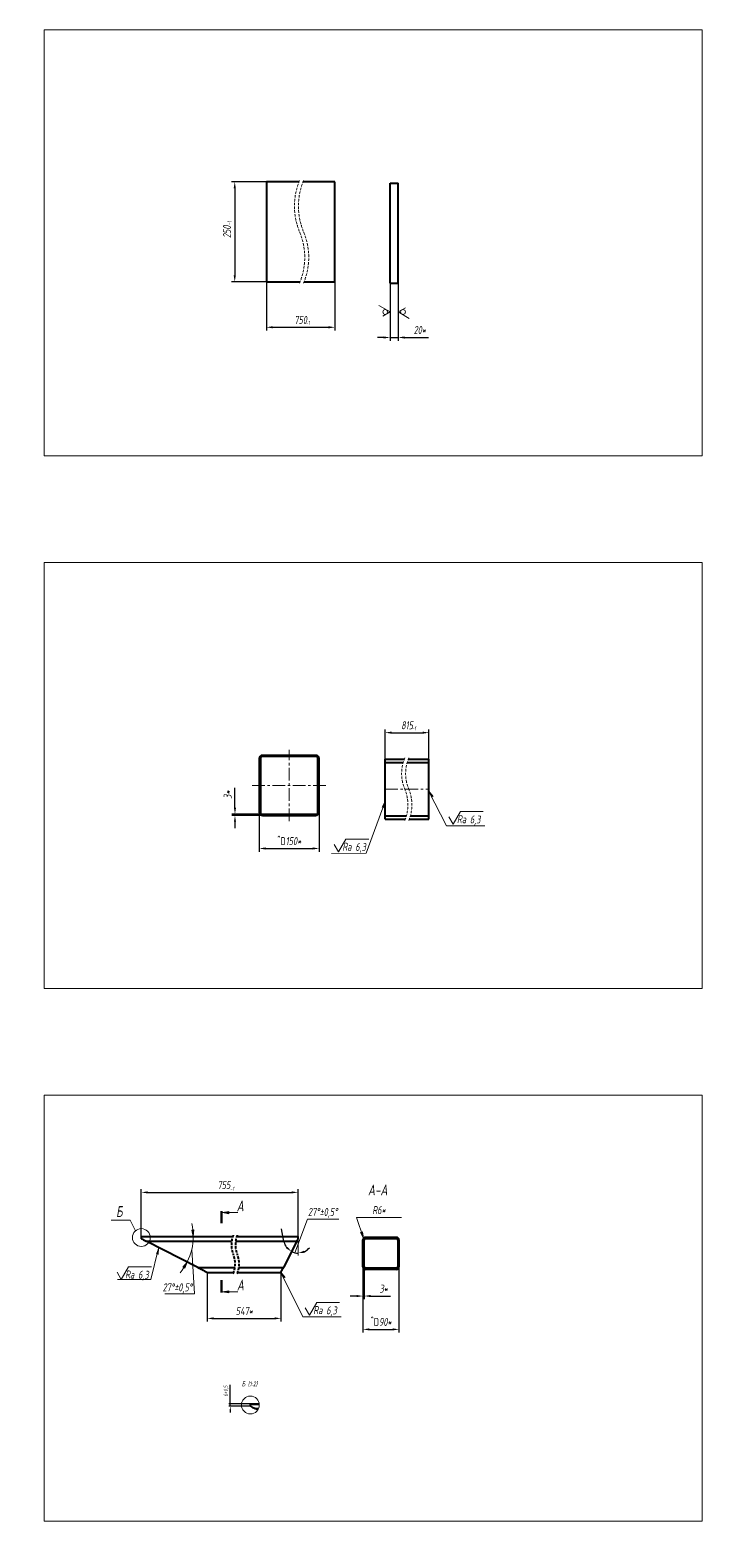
# Model space of a CAD drawing. Header units: millimetres. Extents: x 2336 to 4117, y 14795 to 41339.
# Drawn here: x 2436 to 4117, y 30821 to 34548 of the extents above; entities that cross this region are included whole.
import ezdxf

# ---------------------------------------------------------------- set-up
doc = ezdxf.new("R2010")
doc.units = ezdxf.units.MM
doc.linetypes.add('CENTER', pattern=[50.8, 31.75, -6.35, 6.35, -6.35])
doc.linetypes.add('HIDDEN', pattern=[9.525, 6.35, -3.175])
doc.layers.add('РАЗМЕРЫ', color=7, linetype='Continuous', lineweight=18)
doc.styles.get("Standard").update_dxf_attribs({"font": 'simplex.shx', "width": 0.7, "oblique": 10})
doc.dimstyles.new('Stand2', dxfattribs={"dimtxt": 10, "dimasz": 8, "dimexe": 4, "dimexo": 0, "dimgap": 4, "dimtad": 1, "dimdec": 0, "dimzin": 0, "dimdsep": 46, "dimtxsty": 'Standard', "dimcen": 0, "dimadec": 0, "dimazin": 0, "dimtfac": 1, "dimtdec": 0, "dimtmove": 0, "dimatfit": 3, "dimfxl": 0.18, "dimtolj": 1, "dimtzin": 0, "dimarcsym": 0})
doc.dimstyles.new('Stand4', dxfattribs={"dimtxt": 20, "dimasz": 16, "dimexe": 8, "dimexo": 0, "dimgap": 8, "dimtad": 1, "dimdec": 0, "dimzin": 0, "dimdsep": 46, "dimtxsty": 'Standard', "dimcen": 0, "dimadec": 0, "dimazin": 0, "dimtfac": 1, "dimtdec": 0, "dimtmove": 0, "dimatfit": 3, "dimfxl": 0.18, "dimtolj": 1, "dimtzin": 0, "dimarcsym": 0})
doc.dimstyles.new('Stand5', dxfattribs={"dimtxt": 25, "dimasz": 20, "dimexe": 10, "dimexo": 0, "dimgap": 8, "dimtad": 1, "dimdec": 0, "dimzin": 0, "dimdsep": 46, "dimtxsty": 'Standard', "dimcen": 0, "dimadec": 0, "dimazin": 0, "dimtfac": 1, "dimtdec": 0, "dimtmove": 0, "dimatfit": 3, "dimfxl": 0.18, "dimtolj": 1, "dimtzin": 0, "dimarcsym": 0})

# ---------------------------------------------------------------- blocks, each defined once
blk = doc.blocks.new('*D5169')
at = {"layer": 'DEFPOINTS', "color": 0, "lineweight": 18}
for p in [(2938.8, 34149.9), (3328.8, 34149.9), (3328.8, 33806.5)]:
    blk.add_point(p, dxfattribs=at)
at = {"layer": 'РАЗМЕРЫ', "color": 0, "lineweight": 18, "insert": (3130.4, 33815.5), "char_height": 10, "attachment_point": 5}
blk.add_mtext('\\A1;-1', dxfattribs=at)
blk = doc.blocks.new('_NONE')
blk = doc.blocks.new('*D5170')
at = {"layer": 'DEFPOINTS', "color": 0, "lineweight": 18}
for p in [(2574.2, 34264.5), (2943.6, 34264.5), (2574.2, 33874.5)]:
    blk.add_point(p, dxfattribs=at)
at = {"layer": 'РАЗМЕРЫ', "color": 0, "lineweight": 18, "insert": (2934.6, 34064.8), "char_height": 10, "attachment_point": 5, "rotation": 90}
blk.add_mtext('\\A1;-1', dxfattribs=at)
blk = doc.blocks.new('*D5173')
at = {"layer": 'DEFPOINTS', "color": 0, "lineweight": 18}
for p in [(3361.9, 33146.5), (3751.9, 33146.5), (3751.9, 32793.1)]:
    blk.add_point(p, dxfattribs=at)
at = {"layer": 'РАЗМЕРЫ', "color": 0, "lineweight": 18, "insert": (3396.2, 32802.1), "char_height": 10, "attachment_point": 5}
blk.add_mtext('\\A1;-1', dxfattribs=at)
blk = doc.blocks.new('*D5176')
at = {"layer": 'DEFPOINTS', "color": 0, "lineweight": 18}
for p in [(3106.4, 31642.4), (2714.5, 31530.8), (3106.4, 31530.8)]:
    blk.add_point(p, dxfattribs=at)
at = {"layer": 'РАЗМЕРЫ', "color": 0, "linetype": 'Continuous', "lineweight": -2}
for p, q in [((2714.5, 31530.8), (2714.5, 31650.4)), ((2730.5, 31642.4), (3090.4, 31642.4)), ((3106.4, 31530.8), (3106.4, 31650.4))]:
    blk.add_line(p, q, dxfattribs=at)
at = {"layer": 'РАЗМЕРЫ', "color": 0, "lineweight": 18}
for points in [[(2730.5, 31645.1), (2730.5, 31639.8), (2714.5, 31642.4)], [(3090.4, 31639.8), (3090.4, 31645.1), (3106.4, 31642.4)]]:
    blk.add_solid(points, dxfattribs=at)
at = {"layer": 'РАЗМЕРЫ', "color": 0, "lineweight": 18, "insert": (2921, 31660.9), "char_height": 20, "attachment_point": 5}
blk.add_mtext('\\A1;755', dxfattribs=at)
blk = doc.blocks.new('*D5177')
at = {"layer": 'DEFPOINTS', "color": 0, "lineweight": 18}
for p in [(2881.3, 31938.4), (3271.3, 31938.4), (3271.3, 31642.4)]:
    blk.add_point(p, dxfattribs=at)
at = {"layer": 'РАЗМЕРЫ', "color": 0, "lineweight": 18, "insert": (2941.4, 31651.4), "char_height": 10, "attachment_point": 5}
blk.add_mtext('\\A1;-1', dxfattribs=at)
blk = doc.blocks.new('*D5178')
at = {"layer": 'DEFPOINTS', "color": 0, "lineweight": 18}
for p in [(2879.4, 31442.5), (3063.6, 31442.5), (3063.6, 31327.5)]:
    blk.add_point(p, dxfattribs=at)
at = {"layer": 'РАЗМЕРЫ', "color": 0, "linetype": 'Continuous', "lineweight": -2}
for p, q in [((2879.4, 31442.5), (2879.4, 31319.5)), ((3063.6, 31442.5), (3063.6, 31319.5)), ((2895.4, 31327.5), (3047.6, 31327.5))]:
    blk.add_line(p, q, dxfattribs=at)
at = {"layer": 'РАЗМЕРЫ', "color": 0, "lineweight": 18}
for points in [[(2895.4, 31330.2), (2895.4, 31324.8), (2879.4, 31327.5)], [(3047.6, 31324.8), (3047.6, 31330.2), (3063.6, 31327.5)]]:
    blk.add_solid(points, dxfattribs=at)
at = {"layer": 'РАЗМЕРЫ', "color": 0, "lineweight": 18, "insert": (2971.9, 31345.9), "char_height": 20, "attachment_point": 5}
blk.add_mtext('\\A1;547*', dxfattribs=at)
blk = doc.blocks.new('*D5185')
at = {"layer": 'РАЗМЕРЫ', "color": 0, "insert": (3537.7, 32572.3), "char_height": 20, "attachment_point": 5, "rotation": 358.9105}
blk.add_mtext('\\A1; Ra 6,3  \\S;', dxfattribs=at)
blk = doc.blocks.new('*D5186')
at = {"layer": 'РАЗМЕРЫ', "color": 0, "insert": (3251.2, 32503.5), "char_height": 20, "attachment_point": 5, "rotation": 358.9105}
blk.add_mtext('\\A1; Ra 6,3  \\S;', dxfattribs=at)
blk = doc.blocks.new('*D5188')
at = {"layer": 'DEFPOINTS', "color": 0, "lineweight": 18}
for p in [(3079.8, 31960.2), (3469.8, 31960.2), (3469.8, 31627.1)]:
    blk.add_point(p, dxfattribs=at)
at = {"layer": 'РАЗМЕРЫ', "color": 0, "lineweight": 18, "insert": (3305.5, 31648.6), "char_height": 27, "attachment_point": 5}
blk.add_mtext('\\A1;A-А', dxfattribs=at)
blk = doc.blocks.new('*D5189')
at = {"layer": 'DEFPOINTS', "color": 0, "lineweight": 18}
for p in [(2764.6, 31507.7), (3154.6, 31507.7), (3154.6, 31152.1)]:
    blk.add_point(p, dxfattribs=at)
at = {"layer": 'РАЗМЕРЫ', "color": 0, "lineweight": 18, "insert": (2985.3, 31163.3), "char_height": 12, "attachment_point": 5}
blk.add_mtext('\\A1;Б (1:2)', dxfattribs=at)
blk = doc.blocks.new('*D5191')
at = {"layer": 'DEFPOINTS', "color": 0, "lineweight": 18}
for p in [(2767.2, 31741.9), (3157.2, 31741.9), (3157.2, 31389.1)]:
    blk.add_point(p, dxfattribs=at)
at = {"layer": 'РАЗМЕРЫ', "color": 0, "lineweight": 18, "insert": (2962.2, 31410.6), "char_height": 27, "attachment_point": 5}
blk.add_mtext('\\A1;A', dxfattribs=at)
blk = doc.blocks.new('*D5192')
at = {"layer": 'DEFPOINTS', "color": 0, "lineweight": 18}
for p in [(2766.8, 31940.1), (3156.8, 31940.1), (3156.8, 31587.2)]:
    blk.add_point(p, dxfattribs=at)
at = {"layer": 'РАЗМЕРЫ', "color": 0, "lineweight": 18, "insert": (2961.8, 31608.7), "char_height": 27, "attachment_point": 5}
blk.add_mtext('\\A1;A', dxfattribs=at)
blk = doc.blocks.new('*D5193')
at = {"layer": 'РАЗМЕРЫ', "color": 0, "insert": (3178.6, 31345.5), "char_height": 20, "attachment_point": 5, "rotation": 358.9105}
blk.add_mtext('\\A1; Ra 6,3  \\S;', dxfattribs=at)
blk = doc.blocks.new('*D5194')
at = {"layer": 'DEFPOINTS', "color": 0, "lineweight": 18}
for p in [(2435.8, 31938.5), (2825.8, 31938.5), (2825.8, 31573.1)]:
    blk.add_point(p, dxfattribs=at)
at = {"layer": 'РАЗМЕРЫ', "color": 0, "lineweight": 18, "insert": (2665.8, 31594.6), "char_height": 27, "attachment_point": 5}
blk.add_mtext('\\A1;\\A1;Б \\S;\\S;', dxfattribs=at)
blk = doc.blocks.new('*D5195')
at = {"layer": 'РАЗМЕРЫ', "color": 0, "insert": (2708.2, 31434.5), "char_height": 20, "attachment_point": 5, "rotation": 358.9105}
blk.add_mtext('\\A1; Ra 6,3  \\S;', dxfattribs=at)
blk = doc.blocks.new('*D5196')
at = {"layer": 'DEFPOINTS', "color": 0, "lineweight": 18}
for p in [(2882.8, 31394.3), (2923.7, 31391.4), (2923.7, 31381.9)]:
    blk.add_point(p, dxfattribs=at)
at = {"layer": 'РАЗМЕРЫ', "color": 0, "lineweight": 18, "insert": (2804.8, 31402.7), "char_height": 20, "attachment_point": 5}
blk.add_mtext('\\A1;27%%d%%p0,5%%d', dxfattribs=at)
blk = doc.blocks.new('*D5197')
at = {"layer": 'РАЗМЕРЫ', "color": 0, "linetype": 'Continuous', "lineweight": -2}
blk.add_line((3071.1, 31519.3), (3064.5, 31551.4), dxfattribs=at)
for start, end in [(191.6254, 217.3127), (243, 270), (295.6873, 321.3746)]:
    blk.add_arc((3106.4, 31526.5), 36, start, end, dxfattribs=at)
at = {"layer": 'РАЗМЕРЫ', "color": 0, "lineweight": 18}
for points in [[(3076.1, 31502.7), (3079.5, 31506.7), (3090.1, 31494.4)], [(3121.4, 31496.7), (3122.6, 31491.5), (3106.4, 31490.5)]]:
    blk.add_solid(points, dxfattribs=at)
blk = doc.blocks.new('*D5198')
at = {"layer": 'DEFPOINTS', "color": 0, "lineweight": 18}
for p in [(3246.1, 31582.9), (3287.1, 31580), (3287.1, 31570.5)]:
    blk.add_point(p, dxfattribs=at)
at = {"layer": 'РАЗМЕРЫ', "color": 0, "lineweight": 18, "insert": (3168.1, 31591.3), "char_height": 20, "attachment_point": 5}
blk.add_mtext('\\A1;27%%d%%p0,5%%d', dxfattribs=at)
blk = doc.blocks.new('*D5199')
at = {"layer": 'DEFPOINTS', "color": 0, "lineweight": 18}
for p in [(2937, 31114.1), (2987.1, 31114.1), (2987.1, 31108.1)]:
    blk.add_point(p, dxfattribs=at)
at = {"layer": 'РАЗМЕРЫ', "color": 0, "linetype": 'Continuous', "lineweight": -2}
for p, q in [((2937, 31114.1), (2937, 31161.6)), ((2937, 31114.1), (2937, 31161.6)), ((2937, 31122.1), (2937, 31130.1)), ((2987.1, 31114.1), (2933, 31114.1)), ((2987.1, 31108.1), (2933, 31108.1)), ((2937, 31108.1), (2937, 31114.1)), ((2937, 31100.1), (2937, 31092.1))]:
    blk.add_line(p, q, dxfattribs=at)
at = {"layer": 'РАЗМЕРЫ', "color": 0, "lineweight": 18}
for points in [[(2935.6, 31122.1), (2938.3, 31122.1), (2937, 31114.1)], [(2938.3, 31100.1), (2935.6, 31100.1), (2937, 31108.1)]]:
    blk.add_solid(points, dxfattribs=at)
at = {"layer": 'РАЗМЕРЫ', "color": 0, "lineweight": 18, "insert": (2926.7, 31145.8), "char_height": 10, "attachment_point": 5, "rotation": 90}
blk.add_mtext('\\A1;6%%p0,5', dxfattribs=at)
blk = doc.blocks.new('*D5202')
at = {"layer": 'DEFPOINTS', "color": 0, "lineweight": 18}
for p in [(3336.5, 33914.5), (3356.5, 33914.5), (3356.5, 33778.9)]:
    blk.add_point(p, dxfattribs=at)
at = {"layer": 'РАЗМЕРЫ', "color": 0, "lineweight": -2}
for p, q in [((3336.5, 33914.5), (3336.5, 33770.9)), ((3356.5, 33914.5), (3356.5, 33770.9)), ((3320.5, 33778.9), (3304.5, 33778.9)), ((3336.5, 33778.9), (3356.5, 33778.9)), ((3372.5, 33778.9), (3432.7, 33778.9)), ((3372.5, 33778.9), (3432.7, 33778.9))]:
    blk.add_line(p, q, dxfattribs=at)
at = {"layer": 'РАЗМЕРЫ', "color": 0, "lineweight": 18}
for points in [[(3320.5, 33776.2), (3320.5, 33781.5), (3336.5, 33778.9)], [(3372.5, 33781.5), (3372.5, 33776.2), (3356.5, 33778.9)]]:
    blk.add_solid(points, dxfattribs=at)
at = {"layer": 'РАЗМЕРЫ', "color": 0, "lineweight": 18, "insert": (3410.6, 33797.6), "char_height": 20, "attachment_point": 5}
blk.add_mtext('\\A1;20*', dxfattribs=at)
blk = doc.blocks.new('*D5203')
at = {"layer": 'DEFPOINTS', "color": 0, "lineweight": 18}
for p in [(3027.1, 34168), (2948, 33918), (3027.1, 33918)]:
    blk.add_point(p, dxfattribs=at)
at = {"layer": 'РАЗМЕРЫ', "color": 0, "lineweight": -2}
for p, q in [((3027.1, 34168), (2940, 34168)), ((2948, 34152), (2948, 33934)), ((3027.1, 33918), (2940, 33918))]:
    blk.add_line(p, q, dxfattribs=at)
at = {"layer": 'РАЗМЕРЫ', "color": 0, "lineweight": 18}
for points in [[(2950.7, 34152), (2945.4, 34152), (2948, 34168)], [(2945.4, 33934), (2950.7, 33934), (2948, 33918)]]:
    blk.add_solid(points, dxfattribs=at)
at = {"layer": 'РАЗМЕРЫ', "color": 0, "lineweight": 18, "insert": (2928.8, 34043), "char_height": 20, "attachment_point": 5, "rotation": 90}
blk.add_mtext('\\A1;250', dxfattribs=at)
blk = doc.blocks.new('*D5207')
at = {"layer": 'DEFPOINTS', "color": 0, "lineweight": 18}
for p in [(3027.1, 33918), (3198.3, 33918), (3198.3, 33804.4)]:
    blk.add_point(p, dxfattribs=at)
at = {"layer": 'РАЗМЕРЫ', "color": 0, "lineweight": -2}
for p, q in [((3027.1, 33918), (3027.1, 33796.4)), ((3198.3, 33918), (3198.3, 33796.4)), ((3043.1, 33804.4), (3182.3, 33804.4))]:
    blk.add_line(p, q, dxfattribs=at)
at = {"layer": 'РАЗМЕРЫ', "color": 0, "lineweight": 18}
for points in [[(3043.1, 33807.1), (3043.1, 33801.7), (3027.1, 33804.4)], [(3182.3, 33801.7), (3182.3, 33807.1), (3198.3, 33804.4)]]:
    blk.add_solid(points, dxfattribs=at)
at = {"layer": 'РАЗМЕРЫ', "color": 0, "lineweight": 18, "insert": (3112.7, 33822.8), "char_height": 20, "attachment_point": 5}
blk.add_mtext('\\A1;750', dxfattribs=at)
blk = doc.blocks.new('*D5208')
at = {"layer": 'DEFPOINTS', "color": 0, "lineweight": 18}
for p in [(2948.6, 32587.5), (3017.4, 32587.5), (3017.4, 32584.5)]:
    blk.add_point(p, dxfattribs=at)
at = {"layer": 'РАЗМЕРЫ', "color": 0, "lineweight": -2}
for p, q in [((2948.6, 32603.5), (2948.6, 32653.2)), ((2948.6, 32603.5), (2948.6, 32653.2)), ((3017.4, 32587.5), (2940.6, 32587.5)), ((3017.4, 32584.5), (2940.6, 32584.5)), ((2948.6, 32584.5), (2948.6, 32587.5)), ((2948.6, 32568.5), (2948.6, 32552.5))]:
    blk.add_line(p, q, dxfattribs=at)
at = {"layer": 'РАЗМЕРЫ', "color": 0, "lineweight": 18}
for points in [[(2946, 32603.5), (2951.3, 32603.5), (2948.6, 32587.5)], [(2951.3, 32568.5), (2946, 32568.5), (2948.6, 32584.5)]]:
    blk.add_solid(points, dxfattribs=at)
at = {"layer": 'РАЗМЕРЫ', "color": 0, "lineweight": 18, "insert": (2930.2, 32636.3), "char_height": 20, "attachment_point": 5, "rotation": 90}
blk.add_mtext('\\A1;3*', dxfattribs=at)
blk = doc.blocks.new('*D5209')
at = {"layer": 'DEFPOINTS', "color": 0, "lineweight": 18}
for p in [(3009.1, 32592.8), (3159.1, 32592.8), (3159.1, 32501.9)]:
    blk.add_point(p, dxfattribs=at)
at = {"layer": 'РАЗМЕРЫ', "color": 0, "lineweight": -2}
for p, q in [((3009.1, 32592.8), (3009.1, 32493.9)), ((3159.1, 32592.8), (3159.1, 32493.9)), ((3025.1, 32501.9), (3143.1, 32501.9))]:
    blk.add_line(p, q, dxfattribs=at)
at = {"layer": 'РАЗМЕРЫ', "color": 0, "lineweight": 18}
for points in [[(3025.1, 32504.6), (3025.1, 32499.3), (3009.1, 32501.9)], [(3143.1, 32499.3), (3143.1, 32504.6), (3159.1, 32501.9)]]:
    blk.add_solid(points, dxfattribs=at)
at = {"layer": 'РАЗМЕРЫ', "color": 0, "lineweight": 18, "insert": (3084.1, 32520.3), "char_height": 20, "attachment_point": 5}
blk.add_mtext('\\A1;{\\Q0;^D}150*', dxfattribs=at)
blk = doc.blocks.new('*D5210')
at = {"layer": 'DEFPOINTS', "color": 0, "lineweight": 18}
for p in [(3693.9, 31579.6), (3303.9, 31136.6), (3693.9, 31136.6)]:
    blk.add_point(p, dxfattribs=at)
at = {"layer": 'РАЗМЕРЫ', "color": 0, "lineweight": 18, "insert": (3308.5, 31598.2), "char_height": 20, "attachment_point": 5}
blk.add_mtext('\\A1;R6*', dxfattribs=at)
blk = doc.blocks.new('*D5211')
at = {"layer": 'DEFPOINTS', "color": 0, "lineweight": 18}
for p in [(3433.6, 32791.3), (3324, 32716.9), (3433.6, 32716.9)]:
    blk.add_point(p, dxfattribs=at)
at = {"layer": 'РАЗМЕРЫ', "color": 0, "lineweight": -2}
for p, q in [((3324, 32716.9), (3324, 32799.3)), ((3433.6, 32716.9), (3433.6, 32799.3)), ((3340, 32791.3), (3417.6, 32791.3))]:
    blk.add_line(p, q, dxfattribs=at)
at = {"layer": 'РАЗМЕРЫ', "color": 0, "lineweight": 18}
for points in [[(3340, 32794), (3340, 32788.7), (3324, 32791.3)], [(3417.6, 32788.7), (3417.6, 32794), (3433.6, 32791.3)]]:
    blk.add_solid(points, dxfattribs=at)
at = {"layer": 'РАЗМЕРЫ', "color": 0, "lineweight": 18, "insert": (3378.8, 32809.8), "char_height": 20, "attachment_point": 5}
blk.add_mtext('\\A1;815', dxfattribs=at)
blk = doc.blocks.new('*D5212')
at = {"layer": 'DEFPOINTS', "color": 0, "lineweight": 18}
for p in [(3268.6, 31490), (3358.6, 31483.2), (3358.6, 31300.1)]:
    blk.add_point(p, dxfattribs=at)
at = {"layer": 'РАЗМЕРЫ', "color": 0, "lineweight": -2}
for p, q in [((3268.6, 31490), (3268.6, 31292.1)), ((3358.6, 31483.2), (3358.6, 31292.1)), ((3284.6, 31300.1), (3342.6, 31300.1))]:
    blk.add_line(p, q, dxfattribs=at)
at = {"layer": 'РАЗМЕРЫ', "color": 0, "lineweight": 18}
for points in [[(3284.6, 31302.7), (3284.6, 31297.4), (3268.6, 31300.1)], [(3342.6, 31297.4), (3342.6, 31302.7), (3358.6, 31300.1)]]:
    blk.add_solid(points, dxfattribs=at)
at = {"layer": 'РАЗМЕРЫ', "color": 0, "lineweight": 18, "insert": (3313.6, 31318.6), "char_height": 20, "attachment_point": 5}
blk.add_mtext('\\A1;{\\Q0;^D}90*', dxfattribs=at)
blk = doc.blocks.new('*D5213')
at = {"layer": 'DEFPOINTS', "color": 0, "lineweight": 18}
for p in [(3268.6, 31456.1), (3271.6, 31456.1), (3271.6, 31383.4)]:
    blk.add_point(p, dxfattribs=at)
at = {"layer": 'РАЗМЕРЫ', "color": 0, "lineweight": -2}
for p, q in [((3268.6, 31456.1), (3268.6, 31375.4)), ((3271.6, 31456.1), (3271.6, 31375.4)), ((3252.6, 31383.4), (3236.6, 31383.4)), ((3268.6, 31383.4), (3271.6, 31383.4)), ((3287.6, 31383.4), (3337.2, 31383.4)), ((3287.6, 31383.4), (3337.2, 31383.4))]:
    blk.add_line(p, q, dxfattribs=at)
at = {"layer": 'РАЗМЕРЫ', "color": 0, "lineweight": 18}
for points in [[(3252.6, 31380.7), (3252.6, 31386.1), (3268.6, 31383.4)], [(3287.6, 31386.1), (3287.6, 31380.7), (3271.6, 31383.4)]]:
    blk.add_solid(points, dxfattribs=at)
at = {"layer": 'РАЗМЕРЫ', "color": 0, "lineweight": 18, "insert": (3320.4, 31401.8), "char_height": 20, "attachment_point": 5}
blk.add_mtext('\\A1;3*', dxfattribs=at)

msp = doc.modelspace()

# ---------------------------------------------------------------- hatches: boundary and pattern name
at = {"layer": 'РАЗМЕРЫ', "linetype": 'Continuous', "lineweight": 18}
h = msp.add_hatch(color=256, dxfattribs=at)
h.dxf.hatch_style = 1
h.paths.add_polyline_path([(3319.9, 32607.29), (3318.86, 32604.2), (3316.7, 32604.87), (3317.81, 32607.07)])
h.paths.add_polyline_path([(3319.9, 32607.29), (3322.37, 32607.56), (3321.79, 32603.29), (3318.86, 32604.2)])
h.paths.add_polyline_path([(3319.9, 32607.29), (3317.81, 32607.07), (3322.08, 32615.57), (3322.73, 32615.64)])
h.paths.add_polyline_path([(3319.9, 32607.29), (3322.73, 32615.64), (3323.49, 32615.72), (3322.37, 32607.56)])
h.paths.add_polyline_path([(3322.73, 32615.64), (3323.98, 32619.36), (3323.49, 32615.72)])
h.paths.add_polyline_path([(3322.08, 32615.57), (3323.98, 32619.36), (3322.73, 32615.64)])
h = msp.add_hatch(color=256, dxfattribs=at)
h.dxf.hatch_style = 1
h.paths.add_polyline_path([(3439.57, 32633.55), (3441.12, 32630.67), (3439.16, 32629.55), (3438.3, 32631.87)])
h.paths.add_polyline_path([(3439.57, 32633.55), (3441.06, 32635.54), (3443.79, 32632.2), (3441.12, 32630.67)])
h.paths.add_polyline_path([(3439.57, 32633.55), (3438.3, 32631.87), (3435, 32640.79), (3435.39, 32641.31)])
h.paths.add_polyline_path([(3439.57, 32633.55), (3435.39, 32641.31), (3435.85, 32641.92), (3441.06, 32635.54)])
h.paths.add_polyline_path([(3435.39, 32641.31), (3433.53, 32644.77), (3435.85, 32641.92)])
h.paths.add_polyline_path([(3435, 32640.79), (3433.53, 32644.77), (3435.39, 32641.31)])
h = msp.add_hatch(color=256, dxfattribs=at)
h.dxf.hatch_style = 1
h.paths.add_polyline_path([(2933.3, 31591.85), (2933.3, 31594.52), (2917.3, 31591.85)])
h.paths.add_polyline_path([(2933.3, 31589.18), (2933.3, 31591.85), (2917.3, 31591.85)])
at = {"layer": 'РАЗМЕРЫ', "linetype": 'Continuous', "lineweight": 100}
h = msp.add_hatch(color=256, dxfattribs=at)
h.dxf.hatch_style = 1
h.paths.add_polyline_path([(2844.39, 31532.52), (2840.82, 31548.34), (2846.15, 31548.64)])
at = {"layer": 'РАЗМЕРЫ', "linetype": 'Continuous', "lineweight": 18}
h = msp.add_hatch(color=256, dxfattribs=at)
h.dxf.hatch_style = 1
h.paths.add_polyline_path([(3266.09, 31540.25), (3265.01, 31543.34), (3267.13, 31544.14), (3267.61, 31541.72)])
h.paths.add_polyline_path([(3266.09, 31540.25), (3264.31, 31538.52), (3262.14, 31542.25), (3265.01, 31543.34)])
h.paths.add_polyline_path([(3266.09, 31540.25), (3267.61, 31541.72), (3269.48, 31532.39), (3269.01, 31531.94)])
h.paths.add_polyline_path([(3266.09, 31540.25), (3269.01, 31531.94), (3268.46, 31531.41), (3264.31, 31538.52)])
h.paths.add_polyline_path([(3269.01, 31531.94), (3270.31, 31528.23), (3268.46, 31531.41)])
h.paths.add_polyline_path([(3269.48, 31532.39), (3270.31, 31528.23), (3269.01, 31531.94)])
h = msp.add_hatch(color=256, dxfattribs=at)
h.dxf.hatch_style = 1
h.paths.add_polyline_path([(2754.16, 31491.12), (2753.31, 31487.96), (2751.11, 31488.49), (2752.08, 31490.76)])
h.paths.add_polyline_path([(2754.16, 31491.12), (2756.6, 31491.54), (2756.3, 31487.24), (2753.31, 31487.96)])
h.paths.add_polyline_path([(2754.16, 31491.12), (2752.08, 31490.76), (2755.79, 31499.52), (2756.43, 31499.63)])
h.paths.add_polyline_path([(2754.16, 31491.12), (2756.43, 31499.63), (2757.19, 31499.76), (2756.6, 31491.54)])
h.paths.add_polyline_path([(2756.43, 31499.63), (2757.45, 31503.42), (2757.19, 31499.76)])
h.paths.add_polyline_path([(2755.79, 31499.52), (2757.45, 31503.42), (2756.43, 31499.63)])
at = {"layer": 'РАЗМЕРЫ', "linetype": 'Continuous', "lineweight": 100}
h = msp.add_hatch(color=256, dxfattribs=at)
h.dxf.hatch_style = 1
h.paths.add_polyline_path([(2823.2, 31453.06), (2828.96, 31468.22), (2818.59, 31455.74)])
at = {"layer": 'РАЗМЕРЫ', "linetype": 'Continuous', "lineweight": 18}
h = msp.add_hatch(color=256, dxfattribs=at)
h.dxf.hatch_style = 1
h.paths.add_polyline_path([(3069.62, 31431.46), (3071.17, 31428.58), (3069.21, 31427.46), (3068.35, 31429.77)])
h.paths.add_polyline_path([(3069.62, 31431.46), (3071.11, 31433.44), (3073.84, 31430.1), (3071.17, 31428.58)])
h.paths.add_polyline_path([(3069.62, 31431.46), (3068.35, 31429.77), (3065.05, 31438.7), (3065.44, 31439.22)])
h.paths.add_polyline_path([(3069.62, 31431.46), (3065.44, 31439.22), (3065.9, 31439.83), (3071.11, 31433.44)])
h.paths.add_polyline_path([(3065.44, 31439.22), (3063.58, 31442.67), (3065.9, 31439.83)])
h.paths.add_polyline_path([(3065.05, 31438.7), (3063.58, 31442.67), (3065.44, 31439.22)])
h = msp.add_hatch(color=256, dxfattribs=at)
h.dxf.hatch_style = 1
h.paths.add_polyline_path([(2933.62, 31393.73), (2933.62, 31396.4), (2917.62, 31393.73)])
h.paths.add_polyline_path([(2917.62, 31393.73), (2933.62, 31393.73), (2933.62, 31391.06)])

# ---------------------------------------------------------------- linework, layer by layer
at = {"color": 7, "linetype": 'Continuous', "lineweight": 40}
for p, q in [((3027.06, 34168.02), (3027.06, 33918.02)), ((3108.84, 34168.02), (3027.06, 34168.02)), ((3198.34, 34168.02), (3118.84, 34168.02)), ((3198.34, 33918.02), (3198.34, 34168.02)), ((3336.47, 33914.52), (3336.47, 34164.52)), ((3336.47, 34164.52), (3356.47, 34164.52)), ((3356.47, 33914.52), (3356.47, 34164.52)), ((3027.06, 33918.02), (3111.41, 33918.02)), ((3121.41, 33918.02), (3198.34, 33918.02)), ((3336.47, 33914.52), (3356.47, 33914.52)), ((3009.13, 32726.49), (3009.13, 32592.49)), ((3012.13, 32726.49), (3012.13, 32592.49)), ((3151.13, 32734.49), (3017.13, 32734.49)), ((3151.13, 32731.49), (3017.13, 32731.49)), ((3156.13, 32592.49), (3156.13, 32726.49)), ((3159.13, 32592.49), (3159.13, 32726.49)), ((3323.98, 32717.14), (3323.98, 32725.14)), ((3323.98, 32725.14), (3371.83, 32725.14)), ((3381.83, 32725.14), (3433.57, 32725.14)), ((3433.57, 32717.14), (3433.57, 32725.14)), ((3323.98, 32717.14), (3369.18, 32717.14)), ((3323.98, 32583.14), (3323.98, 32717.14)), ((3379.18, 32717.14), (3433.57, 32717.14)), ((3433.57, 32583.14), (3433.57, 32717.14)), ((3017.13, 32587.49), (3151.13, 32587.49)), ((3017.13, 32584.49), (3151.13, 32584.49)), ((3323.98, 32575.14), (3323.98, 32583.14)), ((3323.98, 32583.14), (3377, 32583.14)), ((3323.98, 32575.14), (3374.35, 32575.14)), ((3384.35, 32575.14), (3433.57, 32575.14)), ((3387, 32583.14), (3433.57, 32583.14)), ((3433.57, 32575.14), (3433.57, 32583.14)), ((2714.55, 31526.52), (2714.55, 31532.52)), ((2714.55, 31532.52), (2943.11, 31532.52)), ((2953.11, 31532.52), (3106.39, 31532.52)), ((3106.39, 31526.52), (3106.39, 31532.52)), ((2726.32, 31520.52), (2940.16, 31520.52)), ((2855.86, 31454.52), (2726.32, 31520.52)), ((2950.16, 31520.52), (3103.33, 31520.52)), ((3103.33, 31520.52), (3069.7, 31454.52)), ((3268.55, 31455.99), (3268.55, 31523.99)), ((3271.55, 31455.99), (3271.55, 31523.99)), ((3352.55, 31529.99), (3274.55, 31529.99)), ((3274.55, 31526.99), (3352.55, 31526.99)), ((3355.55, 31523.99), (3355.55, 31455.99)), ((3358.55, 31523.99), (3358.55, 31455.99)), ((2855.86, 31454.52), (2948.52, 31454.52)), ((2879.41, 31442.52), (2945.56, 31442.52)), ((2955.56, 31442.52), (3063.59, 31442.52)), ((2958.52, 31454.52), (3069.7, 31454.52)), ((3352.55, 31452.99), (3274.55, 31452.99)), ((3352.55, 31449.99), (3274.55, 31449.99)), ((2987.11, 31108.11), (2987.11, 31114.11)), ((2987.11, 31114.11), (3009.2, 31114.11)), ((2998.89, 31102.11), (3007.5, 31102.11)), ((3005.61, 31098.69), (2998.89, 31102.11))]:
    msp.add_line(p, q, dxfattribs=at)
at = {"color": 7, "linetype": 'Continuous', "lineweight": 40, "flags": 128}
for points in [[(2714.55, 31526.52), (2717.31, 31525.11), (2720.23, 31523.62), (2723.25, 31522.08), (2726.32, 31520.52)], [(3103.33, 31520.52), (3104.39, 31522.6), (3105.42, 31524.62), (3106.39, 31526.52)], [(2855.86, 31454.52), (2858.69, 31453.07), (2861.49, 31451.64), (2864.21, 31450.26), (2866.8, 31448.94), (2869.23, 31447.7), (2871.47, 31446.56), (2873.48, 31445.53), (2875.24, 31444.64), (2876.71, 31443.89), (2877.88, 31443.3), (2878.72, 31442.86), (2879.24, 31442.6), (2879.41, 31442.52)], [(3063.59, 31442.52), (3063.68, 31442.7), (3063.96, 31443.24), (3064.41, 31444.12), (3065.02, 31445.32), (3065.77, 31446.8), (3066.65, 31448.52), (3067.61, 31450.41), (3068.64, 31452.43), (3069.7, 31454.52)], [(2987.11, 31108.11), (2989.87, 31106.71), (2992.79, 31105.22), (2995.81, 31103.68), (2998.89, 31102.11)]]:
    msp.add_lwpolyline(points, dxfattribs=at)
at = {"color": 7, "linetype": 'HIDDEN', "lineweight": 18}
for centre, radius, start, end in [((3263.94, 34107.11), 166.63, 157.38014, 202.61986), ((3273.94, 34107.11), 166.63, 157.38014, 202.61986), ((2956.32, 33978.94), 166.63, 337.38014, 22.61986), ((2966.32, 33978.94), 166.63, 337.38014, 22.61986), ((3466.9, 32689.23), 101.63, 157.38014, 202.61986), ((3476.9, 32689.23), 101.63, 157.38014, 202.61986), ((3279.28, 32611.05), 101.63, 337.38014, 22.61986), ((3289.28, 32611.05), 101.63, 337.38014, 22.61986)]:
    msp.add_arc(centre, radius, start, end, dxfattribs=at)
at = {"color": 7, "linetype": 'Continuous', "lineweight": 40}
for centre, radius, start, end in [((3017.13, 32726.49), 8, 90, 180), ((3017.13, 32726.49), 5, 90, 180), ((3151.13, 32726.49), 8, 0, 90), ((3151.13, 32726.49), 5, 0, 90), ((3017.13, 32592.49), 8, 180, 270), ((3017.13, 32592.49), 5, 180, 270), ((3151.13, 32592.49), 5, 270, 0), ((3151.13, 32592.49), 8, 270, 0), ((3274.55, 31523.99), 6, 90, 180), ((3274.55, 31523.99), 3, 90, 180), ((3352.55, 31523.99), 6, 0, 90), ((3352.55, 31523.99), 3, 0, 90), ((3274.55, 31455.99), 6, 180, 270), ((3274.55, 31455.99), 3, 180, 270), ((3352.55, 31455.99), 6, 270, 0), ((3352.55, 31455.99), 3, 270, 0)]:
    msp.add_arc(centre, radius, start, end, dxfattribs=at)
at = {"color": 7, "linetype": 'HIDDEN', "lineweight": 40}
for centre, start, end in [((3002.15, 31511.6), 157.38014, 202.61986), ((3012.15, 31511.6), 157.38014, 202.61986), ((2886.53, 31463.43), 337.38014, 22.61986), ((2896.53, 31463.43), 337.38014, 22.61986)]:
    msp.add_arc(centre, 62.63, start, end, dxfattribs=at)
at = {"layer": 'РАЗМЕРЫ', "color": 0, "lineweight": 18}
for p, q in [((3336.47, 33842.69), (3308.48, 33858.85)), ((3336.47, 33842.69), (3318.18, 33832.13)), ((3356.47, 33842.69), (3374.75, 33853.25)), ((3356.47, 33842.69), (3384.46, 33826.53)), ((3493.94, 32562.5), (3483.38, 32580.79)), ((3493.94, 32562.5), (3512.24, 32594.2)), ((3512.24, 32594.2), (3569.42, 32594.2)), ((3207.37, 32493.73), (3196.81, 32512.02)), ((3207.37, 32493.73), (3225.67, 32525.43)), ((3225.67, 32525.43), (3282.84, 32525.43)), ((2664.4, 31424.74), (2682.7, 31456.44)), ((2682.7, 31456.44), (2739.87, 31456.44)), ((2664.4, 31424.74), (2653.84, 31443.02)), ((3134.84, 31335.72), (3124.28, 31354.01)), ((3134.84, 31335.72), (3153.14, 31367.42)), ((3153.14, 31367.42), (3210.31, 31367.42))]:
    msp.add_line(p, q, dxfattribs=at)
at = {"layer": 'РАЗМЕРЫ', "color": 0, "linetype": 'CENTER', "lineweight": 18}
for p, q in [((3084.13, 32569.82), (3084.13, 32748.06)), ((2991.62, 32659.49), (3180.67, 32659.49)), ((3323.98, 32650.14), (3433.57, 32650.14))]:
    msp.add_line(p, q, dxfattribs=at)
at = {"layer": 'РАЗМЕРЫ', "linetype": 'Continuous', "lineweight": 18}
for p, q in [((3323.94, 32619.26), (3276.44, 32489.97)), ((3323.98, 32619.36), (3316.7, 32604.87)), ((3321.79, 32603.29), (3323.98, 32619.36)), ((3443.79, 32632.2), (3433.53, 32644.77)), ((3433.57, 32644.67), (3477.13, 32558.45)), ((3477.13, 32558.45), (3572.91, 32558.45)), ((3276.44, 32489.97), (3190.28, 32489.62)), ((2686.6, 31573.13), (2639.49, 31573.13)), ((2699.69, 31546.13), (2686.6, 31573.13)), ((2933.3, 31594.52), (2917.3, 31591.85)), ((2917.3, 31591.85), (2955.62, 31591.85)), ((2917.3, 31591.85), (2933.3, 31589.18)), ((2933.3, 31589.18), (2933.3, 31594.52)), ((3097.99, 31491.52), (3130.13, 31575.91)), ((3130.13, 31575.91), (3208.47, 31575.91)), ((3270.31, 31528.23), (3252.28, 31579.83)), ((3252.37, 31579.58), (3364.69, 31579.58)), ((2840.82, 31548.34), (2846.15, 31548.64)), ((2844.39, 31532.52), (2840.82, 31548.34)), ((2846.15, 31548.64), (2844.39, 31532.52)), ((3267.13, 31544.14), (3262.14, 31542.25)), ((3262.14, 31542.25), (3270.31, 31528.23)), ((3270.31, 31528.23), (3267.13, 31544.14)), ((2757.4, 31503.32), (2737.95, 31424.88)), ((2756.3, 31487.24), (2757.45, 31503.42)), ((2840.48, 31499.46), (2847.79, 31388.76)), ((3106.39, 31526.52), (3106.39, 31484.75)), ((2828.96, 31468.22), (2818.59, 31455.74)), ((2823.2, 31453.06), (2828.96, 31468.22)), ((2737.95, 31424.88), (2655.27, 31424.72)), ((2818.59, 31455.74), (2823.2, 31453.06)), ((3073.84, 31430.1), (3063.58, 31442.67)), ((3063.62, 31442.57), (3118.02, 31331.67)), ((2847.79, 31388.76), (2773.32, 31388.76)), ((2933.62, 31396.4), (2917.62, 31393.73)), ((2917.62, 31393.73), (2955.94, 31393.73)), ((2917.62, 31393.73), (2933.62, 31391.06)), ((2933.62, 31391.06), (2933.62, 31396.4)), ((3118.02, 31331.67), (3213.81, 31331.67)), ((2987.11, 31111.11), (3009.4, 31111.11))]:
    msp.add_line(p, q, dxfattribs=at)
at = {"layer": 'РАЗМЕРЫ', "linetype": 'Continuous', "lineweight": 200}
for p, q in [((2914.7, 31595.6), (2914.7, 31565.17)), ((2914.7, 31422.9), (2914.7, 31392.46))]:
    msp.add_line(p, q, dxfattribs=at)
at = {"layer": 'РАЗМЕРЫ', "color": 0, "lineweight": 18}
for points in [[(2471.91, 34547.77), (4116.53, 34547.77), (4116.53, 33482.91), (2471.91, 33482.91)], [(2471.91, 33216.7), (4116.53, 33216.7), (4116.53, 32151.84), (2471.91, 32151.84)], [(2471.91, 31885.62), (4116.53, 31885.62), (4116.53, 30820.76), (2471.91, 30820.76)]]:
    msp.add_lwpolyline(points, close=True, dxfattribs=at)
at = {"layer": 'РАЗМЕРЫ', "linetype": 'Continuous', "lineweight": 18}
for centre, radius in [((3324.27, 33842.69), 6.1), ((3368.66, 33842.69), 6.1), ((2714.55, 31529.52), 22.29), ((2987.11, 31111.11), 22.29)]:
    msp.add_circle(centre, radius, dxfattribs=at)
msp.add_arc((2702.77, 31532.52), 141.62, 320.04659, 12.9534, dxfattribs=at)

# ---------------------------------------------------------------- dimensions: what is measured, and where the dimension line sits
at = {"layer": 'РАЗМЕРЫ', "color": 0, "linetype": 'Continuous', "lineweight": 18}
dim = msp.add_linear_dim(base=(2943.58, 34264.54), p1=(2574.24, 33874.54), p2=(2574.24, 34264.54), angle=90, text='-1', dimstyle='Stand2', override={"dimse1": 1, "dimse2": 1, "dimsd1": 1, "dimsd2": 1}, dxfattribs=at)
dim.commit()
dim.dimension.update_dxf_attribs({"geometry": '*D5170', "text_midpoint": (2943.58, 34064.84), "dimtype": 160})
at = {"layer": 'РАЗМЕРЫ', "color": 0, "lineweight": 18}
dim = msp.add_linear_dim(base=(2948.02, 33918.02), p1=(3027.06, 34168.02), p2=(3027.06, 33918.02), angle=270, dimstyle='Stand4', dxfattribs=at)
dim.commit()
dim.dimension.update_dxf_attribs({"geometry": '*D5203', "text_midpoint": (2928.83, 34043.02)})
at = {"layer": 'РАЗМЕРЫ', "color": 0, "linetype": 'Continuous', "lineweight": 18}
for base, p1, p2, text, dimstyle, override, picture, middle in [((3328.85, 33806.51), (2938.85, 34149.86), (3328.85, 34149.86), '-1', 'Stand2', {"dimzin": 12, "dimblk1": 'NONE', "dimblk2": 'NONE', "dimsah": 1, "dimse1": 1, "dimse2": 1, "dimsd1": 1, "dimsd2": 1, "dimtofl": 0}, '*D5169', (3130.35, 33806.51)), ((3751.9, 32793.09), (3361.9, 33146.53), (3751.9, 33146.53), '-1', 'Stand2', {"dimzin": 12, "dimblk1": 'NONE', "dimblk2": 'NONE', "dimsah": 1, "dimse1": 1, "dimse2": 1, "dimsd1": 1, "dimsd2": 1, "dimtofl": 0}, '*D5173', (3396.24, 32793.09)), ((3469.81, 31627.12), (3079.81, 31960.24), (3469.81, 31960.24), 'A-А', 'Stand5', {"dimtxt": 27, "dimblk1": 'NONE', "dimblk2": 'NONE', "dimsah": 1, "dimse1": 1, "dimse2": 1, "dimsd1": 1, "dimsd2": 1}, '*D5188', (3305.48, 31627.12)), ((2825.77, 31573.13), (2435.77, 31938.54), (2825.77, 31938.54), '\\A1;Б \\S;\\S;', 'Stand5', {"dimtxt": 27, "dimblk1": 'NONE', "dimblk2": 'NONE', "dimsah": 1, "dimse1": 1, "dimse2": 1, "dimsd1": 1, "dimsd2": 1}, '*D5194', (2665.84, 31573.13)), ((3156.85, 31587.22), (2766.85, 31940.05), (3156.85, 31940.05), 'A', 'Stand5', {"dimtxt": 27, "dimblk1": 'NONE', "dimblk2": 'NONE', "dimsah": 1, "dimse1": 1, "dimse2": 1, "dimsd1": 1, "dimsd2": 1}, '*D5192', (2961.85, 31587.22)), ((3271.32, 31642.45), (2881.32, 31938.45), (3271.32, 31938.45), '-1', 'Stand2', {"dimzin": 12, "dimblk1": 'NONE', "dimblk2": 'NONE', "dimsah": 1, "dimse1": 1, "dimse2": 1, "dimsd1": 1, "dimsd2": 1, "dimtofl": 0}, '*D5177', (2941.44, 31642.45)), ((3157.17, 31389.1), (2767.17, 31741.93), (3157.17, 31741.93), 'A', 'Stand5', {"dimtxt": 27, "dimblk1": 'NONE', "dimblk2": 'NONE', "dimsah": 1, "dimse1": 1, "dimse2": 1, "dimsd1": 1, "dimsd2": 1}, '*D5191', (2962.17, 31389.1)), ((3693.85, 31579.58), (3303.85, 31136.64), (3693.85, 31136.64), 'R6*', 'Stand4', {"dimblk1": 'NONE', "dimblk2": 'NONE', "dimsah": 1, "dimse1": 1, "dimse2": 1, "dimsd1": 1, "dimsd2": 1}, '*D5210', (3308.53, 31579.58)), ((3154.59, 31152.1), (2764.59, 31507.69), (3154.59, 31507.69), 'Б (1:2)', 'Stand2', {"dimtxt": 12, "dimse1": 1, "dimse2": 1, "dimsd1": 1, "dimsd2": 1}, '*D5189', (2985.26, 31152.1))]:
    dim = msp.add_linear_dim(base=base, p1=p1, p2=p2, text=text, dimstyle=dimstyle, override=override, dxfattribs=at)
    dim.commit()
    dim.dimension.update_dxf_attribs({"geometry": picture, "text_midpoint": middle, "dimtype": 160})
at = {"layer": 'РАЗМЕРЫ', "color": 0, "lineweight": 18}
for base, p1, p2, text, picture, middle in [((3198.34, 33804.4), (3027.06, 33918.02), (3198.34, 33918.02), '750', '*D5207', (3112.7, 33822.82)), ((3356.47, 33778.86), (3336.47, 33914.52), (3356.47, 33914.52), '20*', '*D5202', (3410.56, 33797.63)), ((3433.57, 32791.35), (3323.98, 32716.87), (3433.57, 32716.87), '815', '*D5211', (3378.78, 32809.76)), ((3271.55, 31383.4), (3268.55, 31456.13), (3271.55, 31456.13), '3*', '*D5213', (3320.4, 31401.81)), ((3358.55, 31300.07), (3268.55, 31489.99), (3358.55, 31483.23), '{\\Q0;^D}90*', '*D5212', (3313.55, 31318.65))]:
    dim = msp.add_linear_dim(base=base, p1=p1, p2=p2, text=text, dimstyle='Stand4', dxfattribs=at)
    dim.commit()
    dim.dimension.update_dxf_attribs({"geometry": picture, "text_midpoint": middle})
for base, p1, p2, angle, text, picture, middle in [((2948.62, 32587.49), (3017.4, 32584.49), (3017.4, 32587.49), 270, '3*', '*D5208', (2930.21, 32636.34)), ((3159.13, 32501.93), (3009.13, 32592.75), (3159.13, 32592.75), 180, '{\\Q0;^D}150*', '*D5209', (3084.13, 32520.35))]:
    dim = msp.add_linear_dim(base=base, p1=p1, p2=p2, angle=angle, text=text, dimstyle='Stand4', dxfattribs=at)
    dim.commit()
    dim.dimension.update_dxf_attribs({"geometry": picture, "text_midpoint": middle})
at = {"layer": 'РАЗМЕРЫ'}
for p1, p2, picture, middle in [((3358.92, 32555.08), (3402.91, 32554.25), '*D5185', (3537.34, 32551.69)), ((3072.34, 32486.32), (3116.33, 32485.48), '*D5186', (3250.76, 32482.93)), ((2529.37, 31417.32), (2573.36, 31416.48), '*D5195', (2707.79, 31413.93)), ((2999.81, 31328.31), (3043.8, 31327.47), '*D5193', (3178.23, 31324.91))]:
    dim = msp.add_diameter_dim_2p(p1=p1, p2=p2, text=' Ra 6,3  \\S;', dimstyle='Stand4', override={"dimse1": 1, "dimsd1": 1, "dimsd2": 1}, dxfattribs=at)
    dim.commit()
    dim.dimension.update_dxf_attribs({"geometry": picture, "text_midpoint": middle, "dimtype": 163})
at = {"layer": 'РАЗМЕРЫ', "linetype": 'Continuous', "lineweight": 18}
for base, p1, p2, text, picture, middle in [((3106.39, 31642.45), (2714.55, 31530.76), (3106.39, 31530.76), '755', '*D5176', (2920.96, 31642.45)), ((3063.59, 31327.49), (2879.41, 31442.52), (3063.59, 31442.52), '547*', '*D5178', (2971.94, 31327.49))]:
    dim = msp.add_linear_dim(base=base, p1=p1, p2=p2, text=text, dimstyle='Stand4', dxfattribs=at)
    dim.commit()
    dim.dimension.update_dxf_attribs({"geometry": picture, "text_midpoint": middle, "dimtype": 160})
for base, p1, p2, picture, middle in [((3287.05, 31570.54), (3246.13, 31582.93), (3287.05, 31580.04), '*D5198', (3168.07, 31591.32)), ((2923.75, 31381.89), (2882.83, 31394.27), (2923.75, 31391.39), '*D5196', (2804.77, 31402.66))]:
    dim = msp.add_linear_dim(base=base, p1=p1, p2=p2, text='27%%d%%p0,5%%d', dimstyle='Stand4', override={"dimse1": 1, "dimse2": 1, "dimsd1": 1, "dimsd2": 1}, dxfattribs=at)
    dim.commit()
    dim.dimension.update_dxf_attribs({"geometry": picture, "text_midpoint": middle})
dim = msp.add_angular_dim_3p(base=(3100.76, 31490.97), center=(3106.39, 31526.52), p1=(3097.96, 31509.96), p2=(3106.39, 31509.96), text='   ', dimstyle='Stand4', override={"dimse1": 1, "dimse2": 1, "dimsd1": 0}, dxfattribs=at)
dim.commit()
dim.dimension.update_dxf_attribs({"geometry": '*D5197', "text_midpoint": (3085.47, 31538.95)})
dim = msp.add_linear_dim(base=(2936.96, 31114.11), p1=(2987.11, 31108.11), p2=(2987.11, 31114.11), angle=90, text='6%%p0,5', dimstyle='Stand2', dxfattribs=at)
dim.commit()
dim.dimension.update_dxf_attribs({"geometry": '*D5199', "text_midpoint": (2936.96, 31145.85), "dimtype": 160})

doc.saveas('drawing.dxf')
